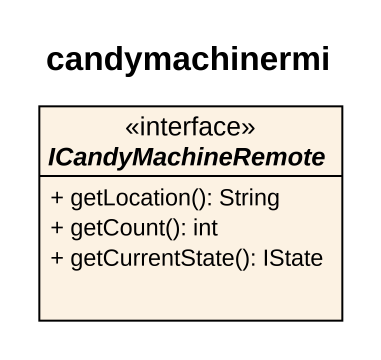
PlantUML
@startuml
title candymachinermi
hide circle
hide empty members
skinparam classAttributeIconSize 0
interface ICandyMachineRemote <<interface>> {
  + getLocation(): String
  + getCount(): int
  + getCurrentState(): IState
}
@enduml
